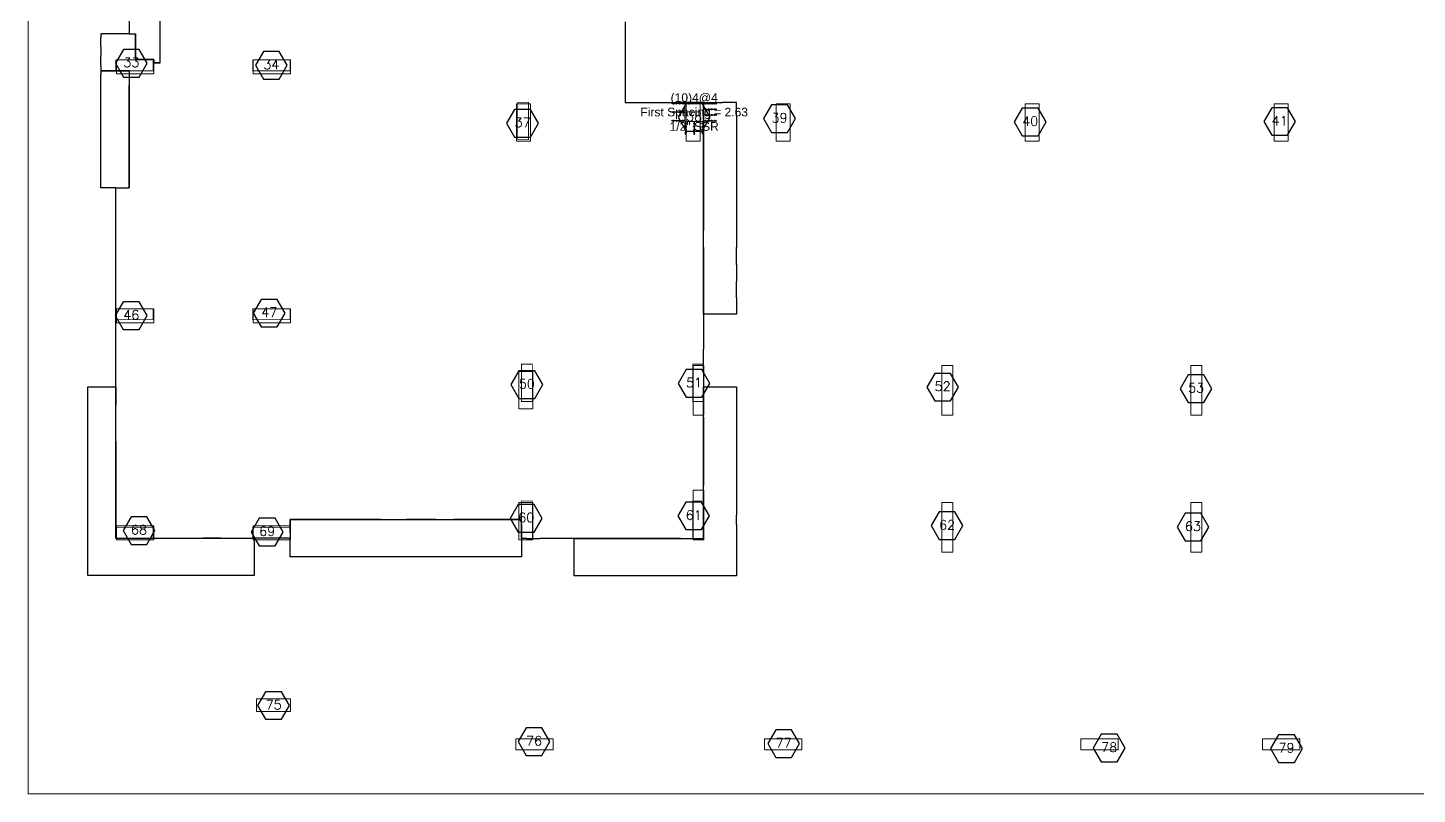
# Model space of a CAD drawing. Header units: inches. Extents: x 0 to 5513, y -1225 to 2781.
# Drawn here: x 2276 to 4063, y -821 to 164 of the extents above; entities that cross this region are included whole.
import ezdxf
from ezdxf.enums import TextEntityAlignment as Align

# ---------------------------------------------------------------- set-up
doc = ezdxf.new("R2010")
doc.units = ezdxf.units.IN
doc.header["$MEASUREMENT"] = 0
doc.linetypes.add('DOTTED', pattern=[5, 0, -5])
doc.linetypes.add('SOLID', pattern=[0])
for name, color, linetype in [('RAM_Concept_Element', 7, 'Continuous'), ('RAM_Concept_Reinforcement', 7, 'Continuous'), ('S-COL-01', 50, 'Continuous')]:
    doc.layers.add(name, color=color, linetype=linetype)
doc.layers.add('S-AUX MARK', color=11, linetype='Continuous', plot=False)
doc.styles.add('RAM Concept font', font='arial.ttf', dxfattribs={"height": 12})
doc.styles.add('ROMAND', font='romand.shx')

# ---------------------------------------------------------------- blocks, each defined once
blk = doc.blocks.new('COL-TAG')
blk.add_lwpolyline([(16, -5.3), (8.3, -18.6), (16, -31.9), (31.3, -31.9), (39, -18.6), (31.3, -5.3)], close=True)
at = {"style": 'ROMAND'}
blk.add_attdef('XXX', text='', height=9, dxfattribs=at).set_placement((23.7, -22.3), align=Align.CENTER)

msp = doc.modelspace()

# ---------------------------------------------------------------- linework, layer by layer
at = {"layer": 'RAM_Concept_Element', "color": 150, "linetype": 'SOLID'}
for p, q in [((2406.1, 184.3), (2406.1, 156.2)), ((2446, 151.7), (2446, 184.3)), ((2446, 151.7), (2446, 184.3)), ((3043.9, 171.8), (3043.9, 150.5)), ((2406.1, 156.2), (2369.9, 156.2)), ((2369.9, 156.2), (2369.9, 151.7)), ((2369.9, 139.7), (2369.9, 151.7)), ((2406.1, 156.2), (2414.3, 156.2)), ((2406.1, 156.2), (2414.3, 156.2)), ((2414.3, 156.2), (2414.3, 123.3)), ((2414.3, 123.3), (2414.3, 156.2)), ((2446, 119.1), (2446, 151.7)), ((2446, 119.1), (2446, 151.7)), ((3043.9, 150.5), (3043.9, 129.2)), ((2369.9, 139.7), (2369.9, 127.7)), ((2369.9, 115.7), (2369.9, 127.7)), ((3043.9, 129.2), (3043.9, 107.9)), ((2369.9, 115.7), (2369.9, 108.7)), ((2369.9, 108.7), (2369.9, 103.7)), ((2406.1, 108.7), (2369.9, 108.7)), ((2369.9, 108.7), (2406.1, 108.7)), ((2406.1, 108.7), (2406.1, 89.7)), ((2406.1, 108.7), (2406.1, 89.7)), ((2432.8, 123.3), (2414.3, 123.3)), ((2414.3, 123.3), (2432.8, 123.3)), ((2432.8, 123.3), (2437.8, 123.3)), ((2437.8, 123.3), (2432.8, 123.3)), ((2437.8, 119.1), (2437.8, 123.3)), ((2437.8, 123.3), (2437.8, 119.1)), ((2446, 119.1), (2437.8, 119.1)), ((2437.8, 119.1), (2446, 119.1)), ((3043.9, 107.9), (3043.9, 86.6)), ((2369.9, 91.7), (2369.9, 103.7)), ((2369.9, 70.7), (2369.9, 91.7)), ((2406.1, 89.7), (2406.1, 70.7)), ((2406.1, 70.7), (2406.1, 89.7)), ((3043.9, 86.6), (3043.9, 68.1)), ((2369.9, 48.3), (2369.9, 70.7)), ((2406.1, 70.7), (2406.1, 48.3)), ((2406.1, 48.3), (2406.1, 70.7)), ((3043.9, 68.1), (3066.8, 68.1)), ((3066.8, 68.1), (3084.8, 68.1)), ((3084.8, 68.1), (3109, 68.1)), ((3133.3, 68.1), (3109, 68.1)), ((3144.8, 68.1), (3133.3, 68.1)), ((3144.8, 68.1), (3144.8, 40.1)), ((3144.8, 68.1), (3169.1, 68.1)), ((3144.8, 40.1), (3144.8, 68.1)), ((3187.3, 68.1), (3169.1, 68.1)), ((3187.3, 62.7), (3187.3, 68.1)), ((3187.3, 50.7), (3187.3, 62.7)), ((2369.9, 25.8), (2369.9, 48.3)), ((2406.1, 48.3), (2406.1, 25.8)), ((2406.1, 25.8), (2406.1, 48.3)), ((3144.8, 40.1), (3144.8, 12.1)), ((3144.8, 12.1), (3144.8, 40.1)), ((3187.3, 50.7), (3187.3, 38.7)), ((3187.3, 38.7), (3187.3, 12.1)), ((2369.9, 3.3), (2369.9, 25.8)), ((2406.1, 25.8), (2406.1, 3.3)), ((2406.1, 3.3), (2406.1, 25.8)), ((2369.9, -19.1), (2369.9, 3.3)), ((2406.1, 3.3), (2406.1, -19.1)), ((2406.1, -19.1), (2406.1, 3.3)), ((3144.8, 12.1), (3144.8, -9.7)), ((3144.8, -9.7), (3144.8, 12.1)), ((3187.3, 12.1), (3187.3, -9.7)), ((3144.8, -9.7), (3144.8, -31.4)), ((3144.8, -31.4), (3144.8, -9.7)), ((3187.3, -9.7), (3187.3, -31.4)), ((2369.9, -41.6), (2369.9, -19.1)), ((2406.1, -41.6), (2406.1, -19.1)), ((2406.1, -19.1), (2406.1, -41.6)), ((3144.8, -31.4), (3144.8, -53.2)), ((3144.8, -53.2), (3144.8, -31.4)), ((3187.3, -31.4), (3187.3, -53.2)), ((2389.1, -41.6), (2369.9, -41.6)), ((2389.1, -64.8), (2389.1, -41.6)), ((2389.1, -41.6), (2406.1, -41.6)), ((2389.1, -41.6), (2406.1, -41.6)), ((3144.8, -53.2), (3144.8, -74.9)), ((3144.8, -74.9), (3144.8, -53.2)), ((3187.3, -53.2), (3187.3, -74.9)), ((2389.1, -88.1), (2389.1, -64.8)), ((2389.1, -111.3), (2389.1, -88.1)), ((3144.8, -74.9), (3144.8, -96.7)), ((3144.8, -96.7), (3144.8, -74.9)), ((3187.3, -74.9), (3187.3, -96.7)), ((3144.8, -118.4), (3144.8, -96.7)), ((3144.8, -118.4), (3144.8, -96.7)), ((3187.3, -96.7), (3187.3, -118.4)), ((2389.1, -134.6), (2389.1, -111.3)), ((3144.8, -118.4), (3144.8, -140.2)), ((3144.8, -140.2), (3144.8, -118.4)), ((3187.3, -140.2), (3187.3, -118.4)), ((2389.1, -157.8), (2389.1, -134.6)), ((3144.8, -140.2), (3144.8, -161.9)), ((3144.8, -161.9), (3144.8, -140.2)), ((3187.3, -140.2), (3187.3, -161.9)), ((2389.1, -192.3), (2389.1, -157.8)), ((3144.8, -161.9), (3144.8, -183.7)), ((3144.8, -183.7), (3144.8, -161.9)), ((3187.3, -183), (3187.3, -161.9)), ((2389.1, -204.3), (2389.1, -192.3)), ((3144.8, -183.7), (3144.8, -204.1)), ((3144.8, -204.1), (3144.8, -183.7)), ((3187.3, -183), (3187.3, -204.1)), ((2389.1, -216.3), (2389.1, -204.3)), ((3144.8, -204.1), (3144.8, -227.2)), ((3162.7, -204.1), (3144.8, -204.1)), ((3187.3, -204.1), (3162.7, -204.1)), ((2389.1, -251.1), (2389.1, -216.3)), ((3144.8, -227.2), (3144.8, -248.9)), ((3144.8, -279.9), (3144.8, -248.9)), ((2389.1, -274.5), (2389.1, -251.1)), ((2389.1, -297.4), (2389.1, -274.5)), ((3144.8, -279.9), (3144.8, -291.9)), ((2352.9, -320.9), (2352.9, -297.4)), ((2352.9, -297.4), (2389.1, -297.4)), ((2389.1, -297.4), (2389.1, -320.9)), ((2389.1, -320.9), (2389.1, -297.4)), ((3144.8, -291.9), (3144.8, -297.4)), ((3144.8, -297.4), (3144.8, -317)), ((3144.8, -297.4), (3170.8, -297.4)), ((3144.8, -317), (3144.8, -297.4)), ((3170.8, -297.4), (3187.3, -297.4)), ((3187.3, -297.4), (3187.3, -303.9)), ((2352.9, -344.3), (2352.9, -320.9)), ((2389.1, -344.3), (2389.1, -320.9)), ((2389.1, -344.3), (2389.1, -320.9)), ((3144.8, -336.5), (3144.8, -317)), ((3144.8, -336.5), (3144.8, -317)), ((3187.3, -303.9), (3187.3, -336.5)), ((3144.8, -336.5), (3144.8, -358.5)), ((3144.8, -358.5), (3144.8, -336.5)), ((3187.3, -336.5), (3187.3, -358.5)), ((2352.9, -367.8), (2352.9, -344.3)), ((2389.1, -367.8), (2389.1, -344.3)), ((2389.1, -367.8), (2389.1, -344.3)), ((2352.9, -391.2), (2352.9, -367.8)), ((2389.1, -367.8), (2389.1, -391.2)), ((2389.1, -391.2), (2389.1, -367.8)), ((3144.8, -358.5), (3144.8, -380.5)), ((3144.8, -380.5), (3144.8, -358.5)), ((3187.3, -358.5), (3187.3, -380.5)), ((2352.9, -414.7), (2352.9, -391.2)), ((2389.1, -391.2), (2389.1, -414.7)), ((2389.1, -414.7), (2389.1, -391.2)), ((3144.8, -380.5), (3144.8, -402.5)), ((3144.8, -402.5), (3144.8, -380.5)), ((3187.3, -380.5), (3187.3, -402.5)), ((3144.8, -402.5), (3144.8, -424.5)), ((3144.8, -424.5), (3144.8, -402.5)), ((3187.3, -402.5), (3187.3, -424.5)), ((2352.9, -438.2), (2352.9, -414.7)), ((2389.1, -414.7), (2389.1, -438.2)), ((2389.1, -438.2), (2389.1, -414.7)), ((3144.8, -458.6), (3144.8, -424.5)), ((3144.8, -458.6), (3144.8, -424.5)), ((3187.3, -424.5), (3187.3, -443.6)), ((2352.9, -473.1), (2352.9, -438.2)), ((2389.1, -438.2), (2389.1, -461.6)), ((2389.1, -461.6), (2389.1, -438.2)), ((3187.3, -443.6), (3187.3, -462.6)), ((2389.1, -461.6), (2389.1, -492.1)), ((2389.1, -492.1), (2389.1, -461.6)), ((3144.8, -492.6), (3144.8, -458.6)), ((3144.8, -492.6), (3144.8, -458.6)), ((3187.3, -474.6), (3187.3, -462.6)), ((2352.9, -485.1), (2352.9, -473.1)), ((2613.1, -473.1), (2613.1, -468.1)), ((2613.1, -468.1), (2613.1, -473.1)), ((2648.3, -468.1), (2613.1, -468.1)), ((2613.1, -468.1), (2648.3, -468.1)), ((2613.1, -485.1), (2613.1, -473.1)), ((2613.1, -473.1), (2613.1, -485.1)), ((2683.5, -468.1), (2648.3, -468.1)), ((2648.3, -468.1), (2683.5, -468.1)), ((2683.5, -468.1), (2703.8, -468.1)), ((2703.8, -468.1), (2683.5, -468.1)), ((2703.8, -468.1), (2730.3, -468.1)), ((2730.3, -468.1), (2703.8, -468.1)), ((2730.3, -468.1), (2762.3, -468.1)), ((2730.3, -468.1), (2762.3, -468.1)), ((2781.3, -468.1), (2762.3, -468.1)), ((2762.3, -468.1), (2781.3, -468.1)), ((2781.3, -468.1), (2800.4, -468.1)), ((2800.4, -468.1), (2781.3, -468.1)), ((2800.4, -468.1), (2823.9, -468.1)), ((2800.4, -468.1), (2823.9, -468.1)), ((2847.4, -468.1), (2823.9, -468.1)), ((2823.9, -468.1), (2847.4, -468.1)), ((2870.8, -468.1), (2847.4, -468.1)), ((2847.4, -468.1), (2870.8, -468.1)), ((2894.3, -468.1), (2870.8, -468.1)), ((2870.8, -468.1), (2894.3, -468.1)), ((2910.8, -468.1), (2894.3, -468.1)), ((2894.3, -468.1), (2910.8, -468.1)), ((2910.8, -474.6), (2910.8, -468.1)), ((2910.8, -474.6), (2910.8, -468.1)), ((2910.8, -474.6), (2910.8, -492.6)), ((2910.8, -492.6), (2910.8, -474.6)), ((3187.3, -474.6), (3187.3, -491.9)), ((2352.9, -503.3), (2352.9, -485.1)), ((2389.1, -492.1), (2423.2, -492.1)), ((2389.1, -492.1), (2423.2, -492.1)), ((2423.2, -492.1), (2457.3, -492.1)), ((2423.2, -492.1), (2457.3, -492.1)), ((2457.3, -492.1), (2479.4, -492.1)), ((2457.3, -492.1), (2479.4, -492.1)), ((2479.4, -492.1), (2501.5, -492.1)), ((2479.4, -492.1), (2501.5, -492.1)), ((2501.5, -492.1), (2523.5, -492.1)), ((2523.5, -492.1), (2501.5, -492.1)), ((2523.5, -492.1), (2545.4, -492.1)), ((2523.5, -492.1), (2545.4, -492.1)), ((2545.4, -492.1), (2567.2, -492.1)), ((2545.4, -492.1), (2567.2, -492.1)), ((2567.2, -492.1), (2567.2, -521.6)), ((2589.8, -492.1), (2567.2, -492.1)), ((2606.8, -492.1), (2589.8, -492.1)), ((2613.1, -492.1), (2606.8, -492.1)), ((2613.1, -485.1), (2613.1, -492.1)), ((2613.1, -485.1), (2613.1, -492.1)), ((2613.1, -516.1), (2613.1, -492.1)), ((2910.8, -492.6), (2910.8, -516.1)), ((2917.8, -492.6), (2910.8, -492.6)), ((2917.8, -492.6), (2934.8, -492.6)), ((2961.8, -492.6), (2934.8, -492.6)), ((2978.5, -492.6), (2961.8, -492.6)), ((2978.5, -515.2), (2978.5, -492.6)), ((2978.5, -492.6), (3001.2, -492.6)), ((3001.2, -492.6), (2978.5, -492.6)), ((3001.2, -492.6), (3023.9, -492.6)), ((3023.9, -492.6), (3001.2, -492.6)), ((3023.9, -492.6), (3046.7, -492.6)), ((3046.7, -492.6), (3023.9, -492.6)), ((3046.7, -492.6), (3069.5, -492.6)), ((3069.5, -492.6), (3046.7, -492.6)), ((3069.5, -492.6), (3092.2, -492.6)), ((3092.2, -492.6), (3069.5, -492.6)), ((3092.2, -492.6), (3115, -492.6)), ((3115, -492.6), (3092.2, -492.6)), ((3115, -492.6), (3144.8, -492.6)), ((3115, -492.6), (3144.8, -492.6)), ((3187.3, -491.9), (3187.3, -515.2)), ((2352.9, -521.6), (2352.9, -503.3)), ((2649.8, -516.1), (2613.1, -516.1)), ((2683.5, -516.1), (2649.8, -516.1)), ((2703.8, -516.1), (2683.5, -516.1)), ((2730.3, -516.1), (2703.8, -516.1)), ((2757.8, -516.1), (2730.3, -516.1)), ((2777.2, -516.1), (2757.8, -516.1)), ((2811.8, -516.1), (2777.2, -516.1)), ((2847.5, -516.1), (2811.8, -516.1)), ((2865.8, -516.1), (2847.5, -516.1)), ((2894.3, -516.1), (2865.8, -516.1)), ((2910.8, -516.1), (2894.3, -516.1)), ((2978.5, -540.6), (2978.5, -515.2)), ((3187.3, -515.2), (3187.3, -540.6)), ((2352.9, -539.8), (2352.9, -521.6)), ((2567.2, -521.6), (2567.2, -539.8)), ((2374.4, -539.8), (2352.9, -539.8)), ((2393.7, -539.8), (2374.4, -539.8)), ((2413.1, -539.8), (2393.7, -539.8)), ((2432.8, -539.8), (2413.1, -539.8)), ((2457.3, -539.8), (2432.8, -539.8)), ((2486.8, -539.8), (2457.3, -539.8)), ((2523.5, -539.8), (2486.8, -539.8)), ((2540.8, -539.8), (2523.5, -539.8)), ((2567.2, -539.8), (2540.8, -539.8)), ((3001.2, -540.6), (2978.5, -540.6)), ((3030.8, -540.6), (3001.2, -540.6)), ((3057.8, -540.6), (3030.8, -540.6)), ((3084.8, -540.6), (3057.8, -540.6)), ((3115, -540.6), (3084.8, -540.6)), ((3137.8, -540.6), (3115, -540.6)), ((3154.3, -540.6), (3137.8, -540.6)), ((3170.8, -540.6), (3154.3, -540.6)), ((3187.3, -540.6), (3170.8, -540.6))]:
    msp.add_line(p, q, dxfattribs=at)
at = {"layer": 'RAM_Concept_Element', "color": 3, "linetype": 'SOLID', "const_width": 1}
for points in [[(2437.1, 108.7), (2389.1, 108.7), (2389.1, 122.7), (2437.1, 122.7)], [(2437.1, 108.7), (2389.1, 108.7), (2389.1, 122.7), (2437.1, 122.7)], [(2613.1, 108.7), (2565.1, 108.7), (2565.1, 122.7), (2613.1, 122.7)], [(2613.1, 108.7), (2565.1, 108.7), (2565.1, 122.7), (2613.1, 122.7)], [(2919.8, 20.1), (2905.8, 20.1), (2905.8, 68.1), (2919.8, 68.1)], [(2919.8, 20.1), (2905.8, 20.1), (2905.8, 68.1), (2919.8, 68.1)], [(3144.8, 43.6), (3120.8, 43.6), (3120.8, 67.6), (3144.8, 67.6)], [(3144.8, 43.6), (3120.8, 43.6), (3120.8, 67.6), (3144.8, 67.6)], [(2437.1, -211.3), (2389.1, -211.3), (2389.1, -197.3), (2437.1, -197.3)], [(2437.1, -211.3), (2389.1, -211.3), (2389.1, -197.3), (2437.1, -197.3)], [(2613.1, -211.3), (2565.1, -211.3), (2565.1, -197.3), (2613.1, -197.3)], [(2613.1, -211.3), (2565.1, -211.3), (2565.1, -197.3), (2613.1, -197.3)], [(2924.8, -316.4), (2910.8, -316.4), (2910.8, -268.4), (2924.8, -268.4)], [(2924.8, -316.4), (2910.8, -316.4), (2910.8, -268.4), (2924.8, -268.4)], [(3144.8, -316.4), (3130.8, -316.4), (3130.8, -268.4), (3144.8, -268.4)], [(3144.8, -316.4), (3130.8, -316.4), (3130.8, -268.4), (3144.8, -268.4)], [(2924.8, -492.1), (2910.8, -492.1), (2910.8, -444.1), (2924.8, -444.1)], [(2924.8, -492.1), (2910.8, -492.1), (2910.8, -444.1), (2924.8, -444.1)], [(3144.8, -492.1), (3130.8, -492.1), (3130.8, -444.1), (3144.8, -444.1)], [(3144.8, -492.1), (3130.8, -492.1), (3130.8, -444.1), (3144.8, -444.1)], [(2437.1, -492.1), (2389.1, -492.1), (2389.1, -478.1), (2437.1, -478.1)], [(2437.1, -492.1), (2389.1, -492.1), (2389.1, -478.1), (2437.1, -478.1)], [(2613.1, -492.1), (2565.1, -492.1), (2565.1, -478.1), (2613.1, -478.1)], [(2613.1, -492.1), (2565.1, -492.1), (2565.1, -478.1), (2613.1, -478.1)]]:
    msp.add_lwpolyline(points, close=True, dxfattribs=at)
at = {"layer": 'RAM_Concept_Reinforcement', "color": 9, "linetype": 'SOLID'}
for p, q in [((3120.8, 66.6), (3103.5, 66.6)), ((3120.8, 55.6), (3103.5, 55.6)), ((3144.8, 66.6), (3162, 66.6)), ((3144.8, 59.2), (3162, 59.2)), ((3120.8, 44.5), (3103.5, 44.5)), ((3121.8, 43.6), (3121.8, 26.3)), ((3132.8, 43.6), (3132.8, 26.3)), ((3143.8, 43.6), (3143.8, 26.3)), ((3144.8, 51.9), (3162, 51.9)), ((3144.8, 44.5), (3162, 44.5))]:
    msp.add_line(p, q, dxfattribs=at)
at = {"layer": 'RAM_Concept_Reinforcement', "color": 7, "linetype": 'DOTTED', "const_width": 1}
msp.add_lwpolyline([(2276.4, -820.6), (5512.8, -820.6), (5512.8, 1073.4), (2276.4, 1073.4)], close=True, dxfattribs=at)
at = {"layer": 'RAM_Concept_Reinforcement', "color": 9, "linetype": 'SOLID'}
for centre in [(3106.1, 66.6), (3106.1, 55.6), (3110.1, 66.6), (3110.1, 55.6), (3114.1, 66.6), (3114.1, 55.6), (3118.1, 66.6), (3118.1, 55.6), (3147.4, 66.6), (3147.4, 59.2), (3151.4, 66.6), (3151.4, 59.2), (3155.4, 66.6), (3155.4, 59.2), (3159.4, 66.6), (3159.4, 59.2), (3106.1, 44.5), (3110.1, 44.5), (3114.1, 44.5), (3118.1, 44.5), (3121.8, 40.9), (3121.8, 36.9), (3132.8, 40.9), (3132.8, 36.9), (3143.8, 40.9), (3143.8, 36.9), (3147.4, 51.9), (3147.4, 44.5), (3151.4, 51.9), (3151.4, 44.5), (3155.4, 51.9), (3155.4, 44.5), (3159.4, 51.9), (3159.4, 44.5), (3121.8, 32.9), (3121.8, 28.9), (3132.8, 32.9), (3132.8, 28.9), (3143.8, 32.9), (3143.8, 28.9)]:
    msp.add_circle(centre, 0.791, dxfattribs=at)
msp.add_point((3132.8, 55.6), dxfattribs=at)
at = {"layer": 'S-COL-01', "lineweight": 15}
for points in [[(2437.8, 104.7), (2437.8, 122.7), (2389.8, 122.7), (2389.8, 104.7)], [(2613.8, 104.7), (2613.8, 122.7), (2565.8, 122.7), (2565.8, 104.7)], [(3122.4, 66.1), (3122.4, 18.1), (3140.4, 18.1), (3140.4, 66.1)], [(3256.4, 66.1), (3256.4, 18.1), (3238.4, 18.1), (3238.4, 66.1)], [(3576.4, 66.1), (3576.4, 18.1), (3558.4, 18.1), (3558.4, 66.1)], [(3896.4, 66.1), (3896.4, 18.1), (3878.4, 18.1), (3878.4, 66.1)], [(2437.8, -215.3), (2437.8, -197.3), (2389.8, -197.3), (2389.8, -215.3)], [(2613.8, -215.3), (2613.8, -197.3), (2565.8, -197.3), (2565.8, -215.3)], [(2925.4, -277.9), (2925.4, -325.9), (2907.4, -325.9), (2907.4, -277.9)], [(3145.4, -269.9), (3145.4, -333.9), (3131.4, -333.9), (3131.4, -269.9)], [(3465.4, -269.9), (3465.4, -333.9), (3451.4, -333.9), (3451.4, -269.9)], [(3785.4, -269.9), (3785.4, -333.9), (3771.4, -333.9), (3771.4, -269.9)], [(2907.4, -446.1), (2907.4, -494.1), (2925.4, -494.1), (2925.4, -446.1)], [(3131.4, -430.1), (3131.4, -494.1), (3145.4, -494.1), (3145.4, -430.1)], [(3451.4, -446.1), (3451.4, -510.1), (3465.4, -510.1), (3465.4, -446.1)], [(3771.4, -446.1), (3771.4, -510.1), (3785.4, -510.1), (3785.4, -446.1)], [(2437.8, -494.1), (2437.8, -476.1), (2389.8, -476.1), (2389.8, -494.1)], [(2613.8, -494.1), (2613.8, -476.1), (2565.8, -476.1), (2565.8, -494.1)], [(2613.8, -714.6), (2613.8, -698.6), (2569.8, -698.6), (2569.8, -714.6)], [(2951.4, -764.1), (2951.4, -750.1), (2903.4, -750.1), (2903.4, -764.1)], [(3271.4, -764.1), (3271.4, -750.1), (3223.4, -750.1), (3223.4, -764.1)], [(3677.9, -764.1), (3677.9, -750.1), (3629.9, -750.1), (3629.9, -764.1)], [(3911.4, -764.1), (3911.4, -750.1), (3863.4, -750.1), (3863.4, -764.1)]]:
    msp.add_lwpolyline(points, close=True, dxfattribs=at)
msp.add_lwpolyline([(2922.4, 18.1), (2922.4, 66.1), (2904.4, 66.1), (2904.4, 18.1), (2922.4, 18.1), (2922.4, 18.1)], dxfattribs=at)

# ---------------------------------------------------------------- block references
at = {"layer": 'S-AUX MARK', "xscale": 1.333333333333333, "yscale": 1.333333333333333, "zscale": 1.333333333333333}
for p, values in [((2377.5, 143.2), {'XXX': '33'}), ((2557.5, 140.6), {'XXX': '34'}), ((2880.6, 66.1), {'XXX': '37'}), ((3101.2, 73.8), {'XXX': '38'}), ((3210.9, 72), {'XXX': '39'}), ((3533.2, 67.7), {'XXX': '40'}), ((3854.1, 68.3), {'XXX': '41'}), ((2377.4, -181.2), {'XXX': '46'}), ((2554.8, -178), {'XXX': '47'}), ((2886, -269.9), {'XXX': '50'}), ((3101.1, -268.3), {'XXX': '51'}), ((3420.7, -273.1), {'XXX': '52'}), ((3746.6, -275.1), {'XXX': '53'}), ((3100.6, -438.5), {'XXX': '61'}), ((2387.3, -457.4), {'XXX': '68'}), ((2885.3, -441.7), {'XXX': '60'}), ((3426.4, -451.1), {'XXX': '62'}), ((3742.6, -453), {'XXX': '63'}), ((2552.1, -459.4), {'XXX': '69'}), ((2560.4, -682.3), {'XXX': '75'}), ((2895.3, -728.7), {'XXX': '76'}), ((3216.4, -731.2), {'XXX': '77'}), ((3634.8, -737), {'XXX': '78'}), ((3862.8, -737.7), {'XXX': '79'})]:
    msp.add_blockref('COL-TAG', p, dxfattribs=at).add_auto_attribs(values)

# ---------------------------------------------------------------- texts
at = {"layer": 'RAM_Concept_Reinforcement', "color": 9, "linetype": 'SOLID', "insert": (3132.8, 55.6), "char_height": 11.111, "width": 222.222, "attachment_point": 5, "style": 'RAM Concept font'}
msp.add_mtext('(10)4@4\\PFirst Spacing = 2.63\\P1/2" SSR', dxfattribs=at)

doc.saveas('drawing.dxf')
